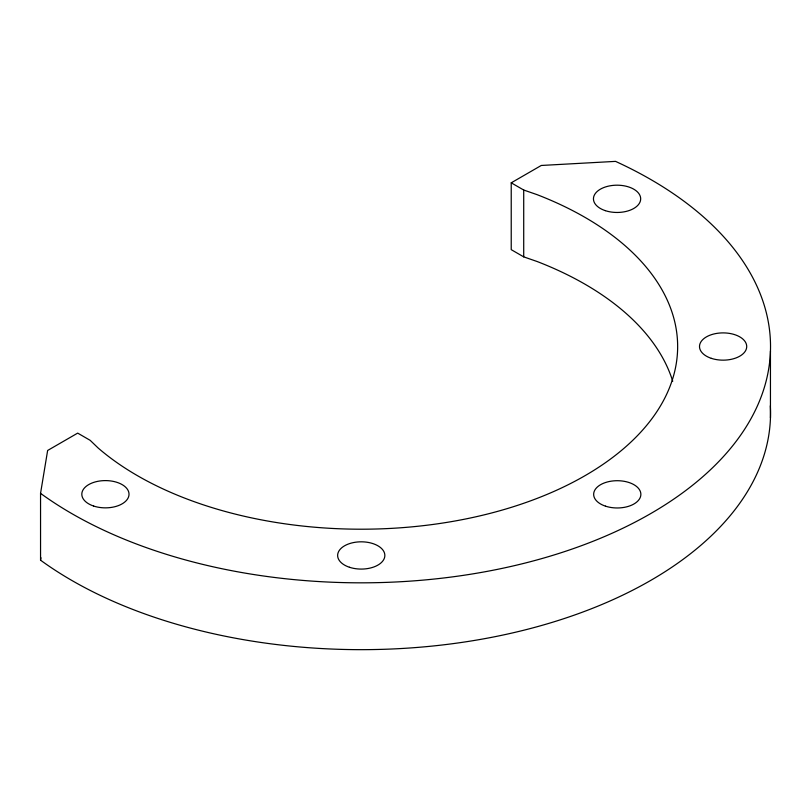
<?xml version="1.0" encoding="UTF-8"?>
<svg xmlns="http://www.w3.org/2000/svg" width="811" height="811" viewBox="0 0 811 811"><rect width="100%" height="100%" fill="white"/><g stroke="black" fill="none" stroke-linecap="round" stroke-linejoin="round"><path stroke-width="1.22" d="M770.318 405.824A409.281 236.295 0 0 1 502.039 635.236A409.281 236.295 0 0 1 40.55 560.188L40.55 493.352L47.636 450.47L77.684 433.115L90.173 440.332L98.151 448.017A316.412 182.678 0 0 0 584.974 475.702A316.412 182.678 0 0 0 537.024 194.64L523.713 190.027L511.224 182.82L511.224 249.656L523.713 256.864L537.024 261.477A316.412 182.678 0 0 1 672.724 381.251M40.55 560.188L40.955 557.735M511.224 182.82L541.272 165.464L615.549 161.379A409.281 236.295 0 0 1 650.645 513.616A409.281 236.295 0 0 1 40.55 493.352M770.45 351.051L770.45 417.888M523.713 190.027L523.713 256.864M605.259 210.637A23.61 13.635 0 0 0 640.68 198.827A23.61 13.635 0 0 0 605.259 187.017A23.61 13.635 0 0 0 605.259 210.637M711.298 358.33A23.61 13.635 0 0 0 746.718 346.53A23.61 13.635 0 0 0 711.298 334.72A23.61 13.635 0 0 0 711.298 358.33M605.452 506.145A23.61 13.635 0 0 0 640.872 494.335A23.61 13.635 0 0 0 605.452 482.535A23.61 13.635 0 0 0 605.452 506.145M349.429 567.254A23.61 13.635 0 0 0 384.85 555.444A23.61 13.635 0 0 0 349.429 543.644A23.61 13.635 0 0 0 349.429 567.254M93.61 506.034A23.61 13.635 0 0 0 129.02 494.234A23.61 13.635 0 0 0 93.61 482.423A23.61 13.635 0 0 0 93.61 506.034"/></g></svg>
